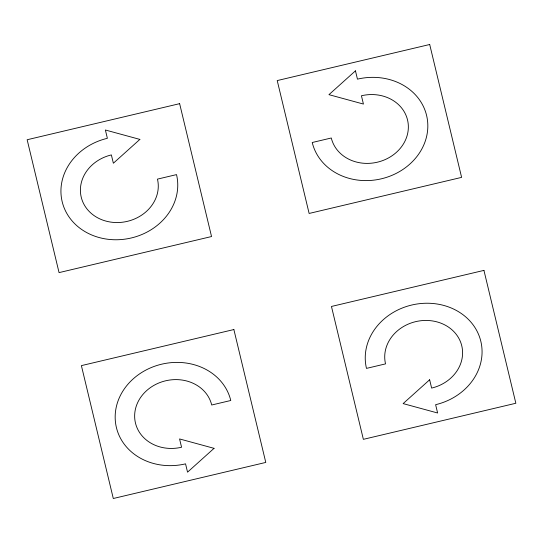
<?xml version="1.0" encoding="UTF-8"?>
<svg xmlns="http://www.w3.org/2000/svg" width="543" height="543" viewBox="0 0 543 543"><rect width="100%" height="100%" fill="white"/><g stroke="black" fill="none" stroke-linecap="round" stroke-linejoin="round"><path stroke-width="0.81" d="M139.87 139.402L113.365 163.226L111.369 154.918A39.171 34.161 -12.7 0 0 81.226 197.157A39.171 34.161 -12.7 0 0 127.32 221.354A39.171 34.161 -12.7 0 0 157.463 179.122L176.523 174.608A58.759 51.246 -12.7 0 1 131.311 237.963A58.759 51.246 -12.7 0 1 62.167 201.663A58.759 51.246 -12.7 0 1 107.378 138.309L105.383 130.008L139.87 139.402M355.455 70.841L328.949 94.665L363.43 104.059L361.434 95.758A39.171 34.161 -12.7 0 1 407.535 119.955A39.171 34.161 -12.7 0 1 377.392 162.194A39.171 34.161 -12.7 0 1 331.291 137.997L312.232 142.504A58.759 51.246 -12.7 0 0 381.376 178.803A58.759 51.246 -12.7 0 0 426.594 115.449A58.759 51.246 -12.7 0 0 357.45 79.149L355.455 70.841M214.051 448.335L187.545 472.159L185.55 463.851A58.759 51.246 -12.7 0 1 116.406 427.551A58.759 51.246 -12.7 0 1 161.624 364.197A58.759 51.246 -12.7 0 1 230.768 400.496L211.709 405.003A39.171 34.161 -12.7 0 0 165.608 380.806A39.171 34.161 -12.7 0 0 135.465 423.045A39.171 34.161 -12.7 0 0 181.566 447.242L179.57 438.941L214.051 448.335M429.635 379.774L403.13 403.598L437.617 412.992L435.622 404.691A58.759 51.246 -12.7 0 0 480.833 341.337A58.759 51.246 -12.7 0 0 411.689 305.037A58.759 51.246 -12.7 0 0 366.477 368.392L385.537 363.878A39.171 34.161 -12.7 0 1 415.68 321.646A39.171 34.161 -12.7 0 1 461.774 345.843A39.171 34.161 -12.7 0 1 431.631 388.082L429.635 379.774M179.631 103.665L27.15 139.741L59.058 272.613L211.539 236.538L179.631 103.665M429.703 44.499L277.222 80.574L309.13 213.453L461.611 177.378L429.703 44.499M233.87 329.547L81.389 365.622L113.297 498.501L265.778 462.426L233.87 329.547M483.942 270.387L331.461 306.462L363.369 439.335L515.85 403.259L483.942 270.387"/></g></svg>
